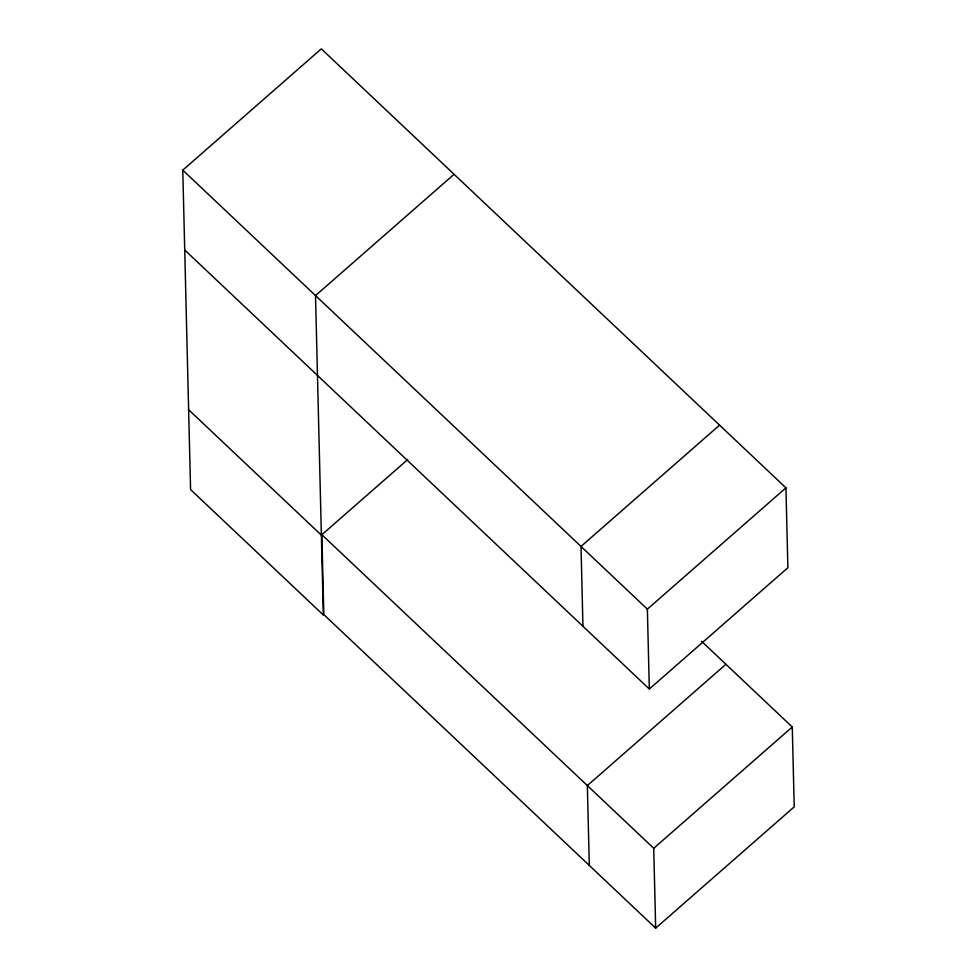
<?xml version="1.0" encoding="UTF-8"?>
<svg xmlns="http://www.w3.org/2000/svg" width="977" height="977" viewBox="0 0 977 977"><rect width="100%" height="100%" fill="white"/><g stroke="black" fill="none" stroke-linecap="round" stroke-linejoin="round"><path stroke-width="1.47" d="M454.073 174.285L315.522 295.579L323.326 614.997L190.576 489.575L182.772 170.145L321.323 48.85L785.935 487.853L787.889 567.71L649.326 689.005L184.726 250.002M407.739 459.532L321.372 535.14L188.634 409.717M719.561 425.142L581.01 546.436L582.951 626.294M649.326 689.005L647.372 609.147L785.935 487.853M725.899 664.287L587.348 785.581L589.302 865.439M792.274 726.998L794.228 806.855L655.677 928.15L653.723 848.292L792.274 726.998L701.571 641.291M182.772 170.145L647.372 609.147M653.723 848.292L321.86 534.712L323.814 614.57L655.677 928.15"/></g></svg>
